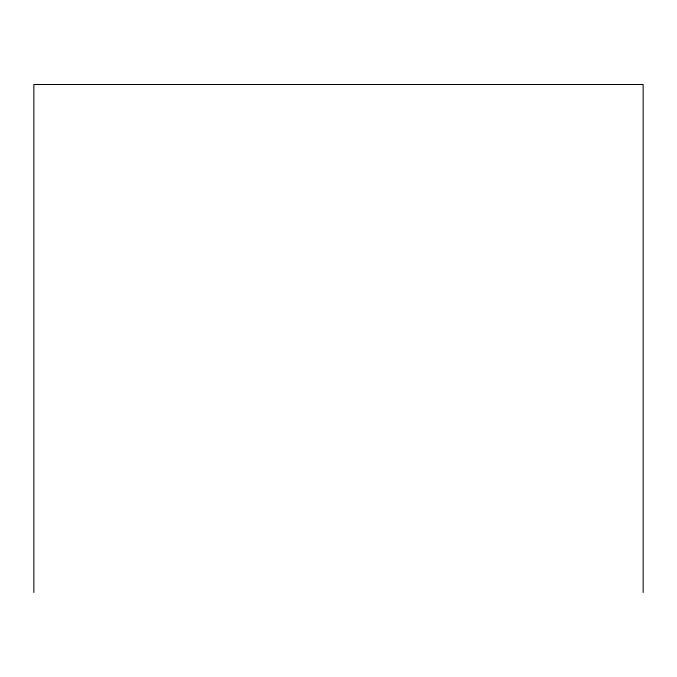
<?xml version="1.0" encoding="UTF-8"?>
<svg xmlns="http://www.w3.org/2000/svg" width="677" height="677" viewBox="0 0 677 677"><rect width="100%" height="100%" fill="white"/><g stroke="black" fill="none" stroke-linecap="round" stroke-linejoin="round"><path stroke-width="1.02" d="M643.15 592.493L643.15 84.507L33.85 84.507L33.85 592.493"/></g></svg>
